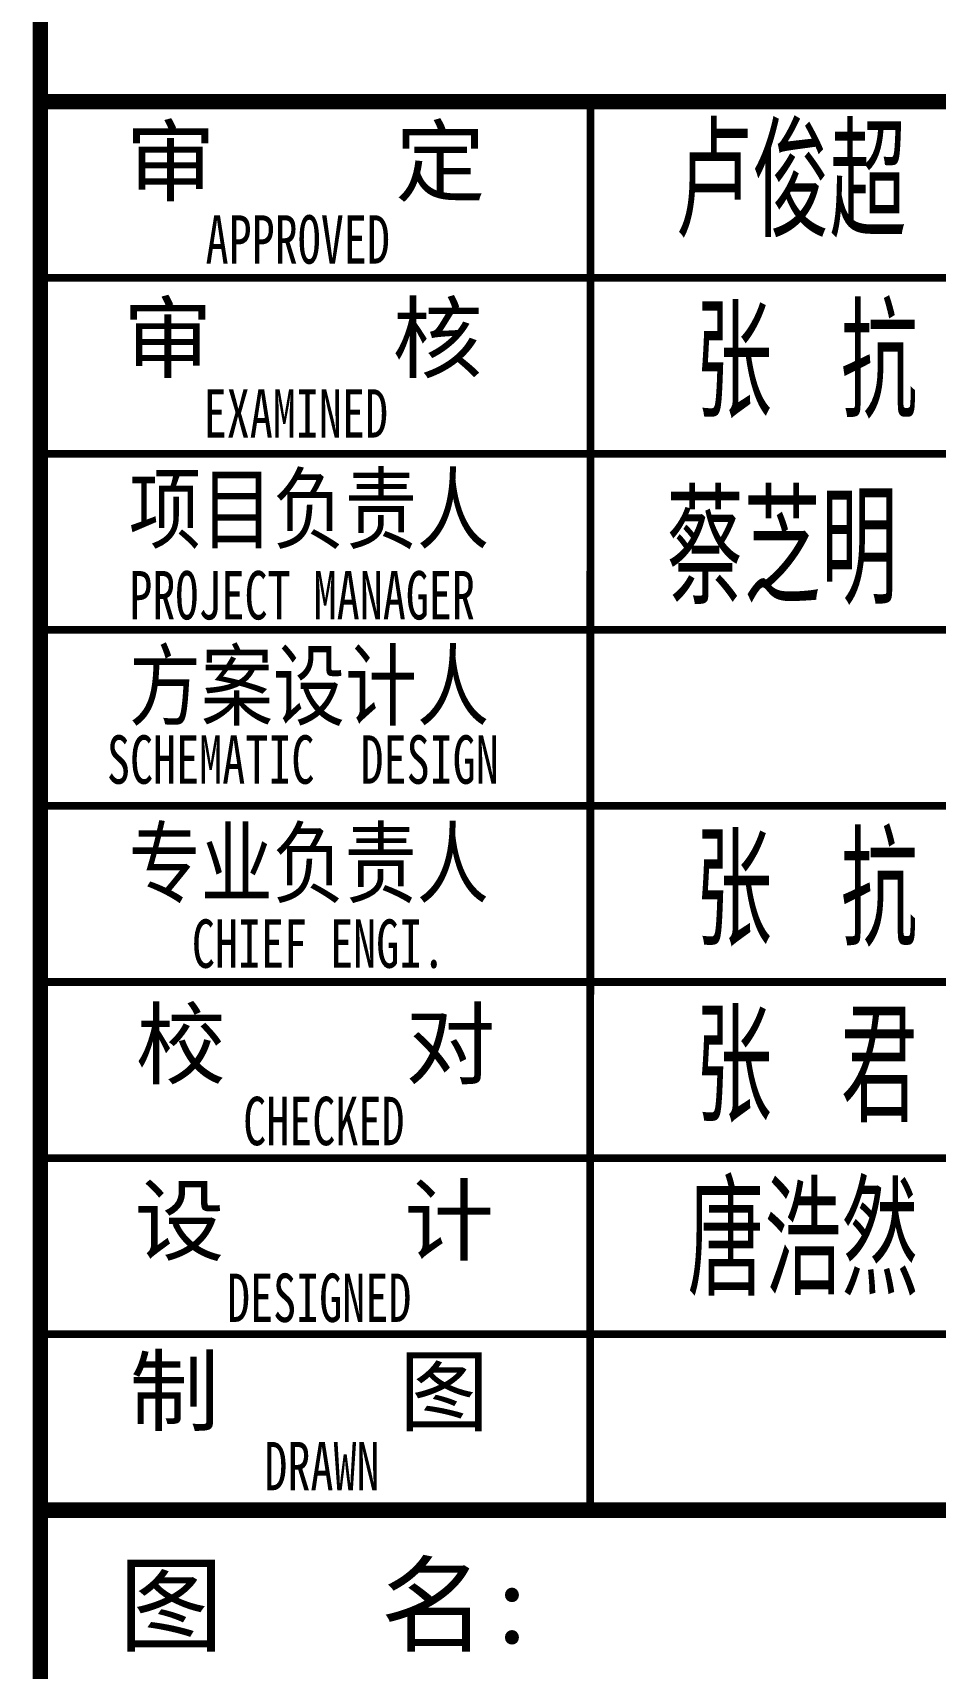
# Model space of a CAD drawing. Extents: x 1247970 to 1725648, y 860327 to 1277876.
# Drawn here: x 1376040 to 1380143, y 964984 to 972416 of the extents above; entities that cross this region are included whole.
import ezdxf
from ezdxf.enums import TextEntityAlignment as Align

# ---------------------------------------------------------------- set-up
doc = ezdxf.new("R2010")
doc.units = 0
doc.header["$LTSCALE"] = 1000
doc.header["$MEASUREMENT"] = 0
doc.layers.get('0').update_dxf_attribs({"color": 254})
doc.layers.add('图框', color=140, linetype='Continuous')
doc.layers.add('图签文字', color=251, linetype='Continuous')
doc.styles.add('建筑图签-1', font='simhei.ttf', dxfattribs={"width": 0.7})
doc.styles.add('建筑图签-2', font='TXT.shx', dxfattribs={"width": 0.5, "bigfont": 'HZTXT.shx'})

# ---------------------------------------------------------------- blocks, each defined once
blk = doc.blocks.new('tq123')
at = {"layer": '图框'}
for points, const_width in [([(-6995.1, 0), (-6995.1, 57400)], 70), ([(4.9, 13200.3), (-6995.1, 13200.3)], 70), ([(-6995.1, 13200.3), (4.9, 13200.3)], 70), ([(-4495.6, 6800.3), (-4495.1, 13200.3)], 35), ([(-6995.1, 12400.3), (4.9, 12400.3)], 35), ([(-6995.1, 11600.3), (4.9, 11600.3)], 35), ([(-6995.1, 10800.3), (4.9, 10800.3)], 35), ([(-6995.1, 10000.3), (4.9, 10000.3)], 35), ([(-6995.1, 9200.3), (4.9, 9200.3)], 35), ([(-6995.1, 8400.3), (4.9, 8400.3)], 35), ([(-6995.1, 7600.3), (4.9, 7600.3)], 35), ([(-6995.1, 6800.3), (4.9, 6800.3)], 70)]:
    blk.add_lwpolyline(points, dxfattribs=dict(at, const_width=const_width))
at = {"layer": '图框', "style": '建筑图签-1', "width": 0.7}
for s, p in [('APPROVED ', (-6244.4, 12464.7)), ('EXAMINED  ', (-6253, 11674.2, -1799)), ('PROJECT MANAGER', (-6591.2, 10848, -1799)), ('SCHEMATIC  DESIGN', (-6692.5, 10101.4, -1799))]:
    blk.add_text(s, height=220, dxfattribs=at).set_placement(p)
for s, p in [('CHIEF ENGI.', (-5730.6, 9374.8)), ('CHECKED  ', (-5602, 8568.8)), ('DESIGNED ', (-5675.5, 7765.5)), (' DRAWN   ', (-5610.5, 7000.5))]:
    blk.add_text(s, height=220, dxfattribs=at).set_placement(p, align=Align.MIDDLE)
at = {"layer": '图签文字', "color": 7, "style": '建筑图签-1'}
for s, height, p in [('审    定', 300, (-6607.4, 12779.2)), ('审    核', 300, (-6620.5, 11976.9)), ('校    对', 300, (-6561.7, 8768.2)), ('设    计', 300, (-6567.2, 7966.5)), ('制    图', 300, (-6590.2, 7191.7)), ('图   名:', 350, (-6639.8, 6195.2))]:
    blk.add_text(s, height=height, dxfattribs=at).set_placement(p)
at = {"layer": '图签文字', "color": 7}
for s, height, style, width, p in [('卢俊超', 500, '建筑图签-2', 0.7, (-4108.3, 12584.3)), ('张 抗', 500, '建筑图签-2', 0.7, (-4019.2, 11764.3)), ('项目负责人', 300, '建筑图签-1', 0.8, (-6592.6, 11200.7)), ('蔡芝明', 500, '建筑图签-2', 0.7, (-4148, 10918.1)), ('方案设计人', 300, '建筑图签-1', 0.8, (-6592.6, 10398.1)), ('专业负责人', 300, '建筑图签-1', 0.8, (-6593.9, 9591.6)), ('张 抗', 500, '建筑图签-2', 0.7, (-4019.2, 9364.3)), ('张 君', 500, '建筑图签-2', 0.7, (-4019.2, 8564.3)), ('唐浩然', 500, '建筑图签-2', 0.7, (-4053.9, 7776.3))]:
    blk.add_text(s, height=height, dxfattribs=dict(at, style=style, width=width)).set_placement(p)

msp = doc.modelspace()

# ---------------------------------------------------------------- block references
msp.add_blockref('tq123', (1383069.8, 958902))

doc.saveas('drawing.dxf')
